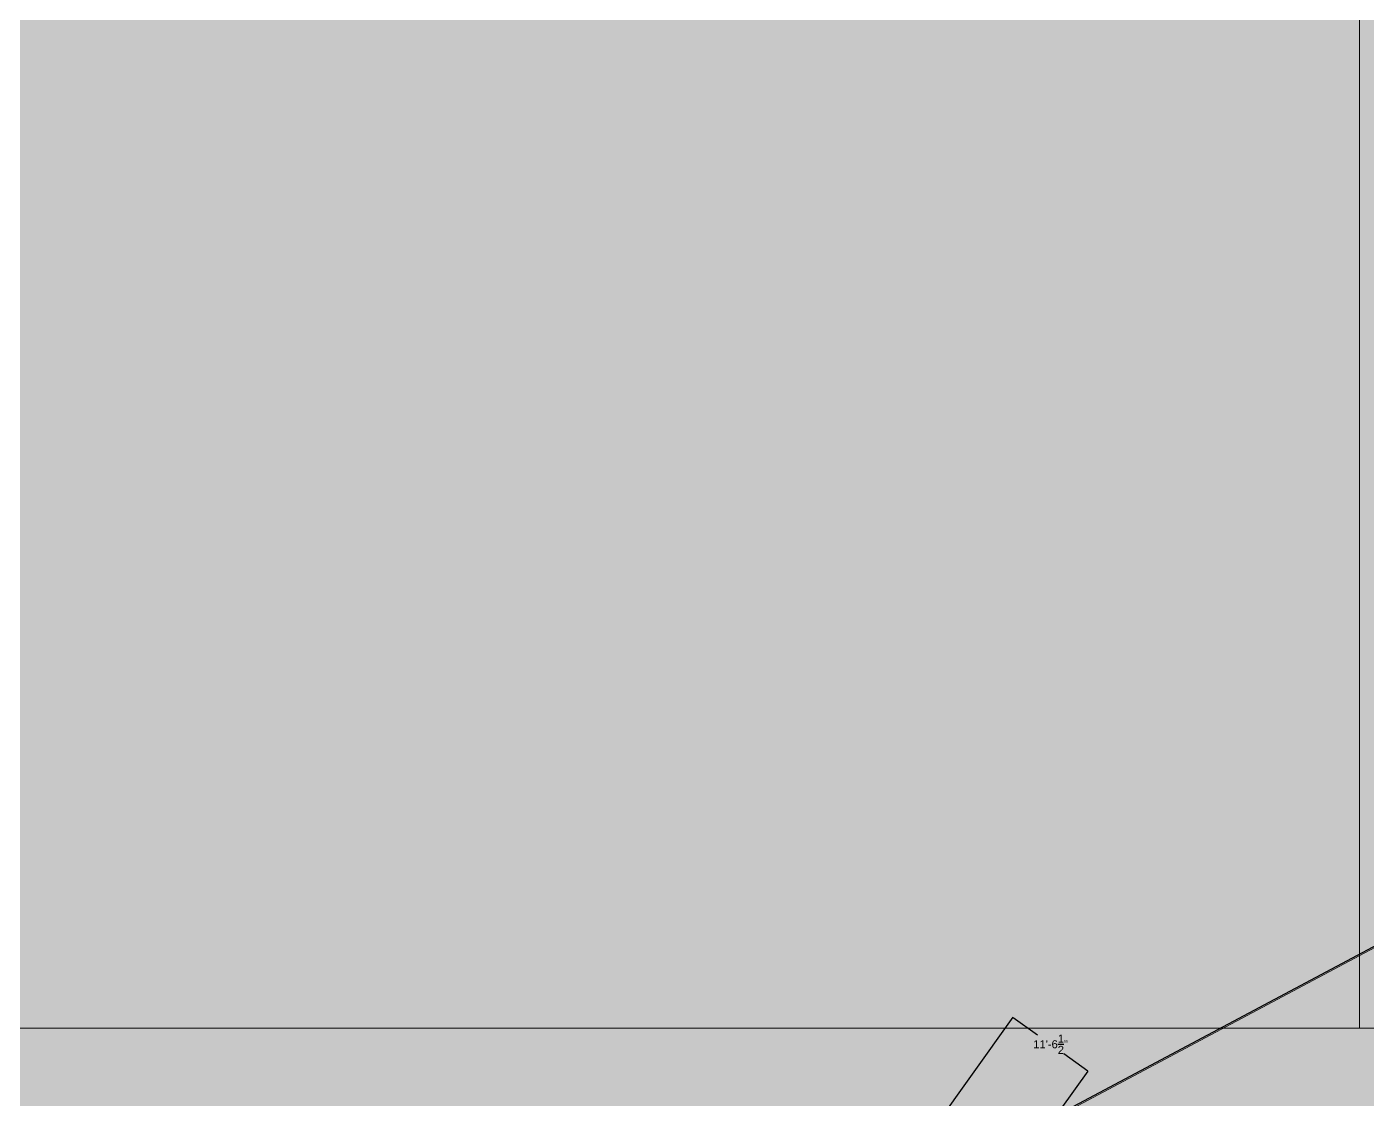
# Model space of a CAD drawing. Header units: inches. Extents: x -1373420 to 1275728, y -1279082 to 1370051.
# Drawn here: x -45424 to -43414, y 42953 to 44561 of the extents above; entities that cross this region are included whole.
import ezdxf

# ---------------------------------------------------------------- set-up
doc = ezdxf.new("R2010")
doc.units = ezdxf.units.IN
doc.header["$LTSCALE"] = 100
doc.header["$MEASUREMENT"] = 0
doc.layers.add('6', color=7, linetype='Continuous', true_color=0x57a70c)
doc.layers.add('a Walkway', color=7, linetype='Continuous', lineweight=30, true_color=0x4b2e26)
doc.layers.add('rest circle', color=76, linetype='Continuous')
doc.layers.add('River Khal Pond Ditch', color=4, linetype='Continuous', lineweight=20)
doc.styles.get("Standard").update_dxf_attribs({"font": 'arial.ttf'})
doc.dimstyles.get("Standard").update_dxf_attribs({"dimtxt": 12, "dimasz": 0.18, "dimexe": 0.18, "dimexo": 0.0625, "dimgap": 0.09, "dimtad": 0, "dimtih": 1, "dimtoh": 1, "dimdec": 1, "dimzin": 0, "dimdsep": 46, "dimlunit": 4, "dimtxsty": 'Standard', "dimcen": 0.09, "dimadec": 0, "dimazin": 0, "dimtfac": 1, "dimtdec": 1, "dimtofl": 0, "dimtmove": 0, "dimatfit": 3, "dimfxl": 1, "dimtolj": 1, "dimtzin": 0, "dimarcsym": 0})

# ---------------------------------------------------------------- blocks, each defined once
blk = doc.blocks.new('*D256')
at = {"layer": 'Defpoints', "color": 0, "transparency": 16777216}
for p in [(-43944.7751567649, 43075.84327918741), (-44276.03726393013, 42613.86693210073), (-44163.65897390441, 42533.28560063582)]:
    blk.add_point(p, dxfattribs=at)
at = {"layer": 'rest circle', "color": 0, "lineweight": -2, "transparency": 16777216}
for p, q in [((-44276.00084349118, 42613.91772384835), (-43944.67026590072, 43075.98955942057)), ((-43944.62887653174, 43075.73838832324), (-43908.44703662371, 43049.79404592426)), ((-43832.54314697234, 42995.36683858667), (-43868.72498688037, 43021.31118098566)), ((-44163.62255346547, 42533.33639238344), (-43832.29197587501, 42995.40822795566))]:
    blk.add_line(p, q, dxfattribs=at)
at = {"layer": 'rest circle', "color": 0, "transparency": 16777216}
for points in [[(-43944.61139472104, 43075.7627683621), (-43944.64635834243, 43075.71400828438), (-43944.7751567649, 43075.84327918741)], [(-43832.52566516164, 42995.39121862553), (-43832.56062878304, 42995.34245854781), (-43832.39686673918, 42995.2619477225)]]:
    blk.add_solid(points, dxfattribs=at)
at = {"layer": 'rest circle', "color": 0, "transparency": 16777216, "insert": (-43888.58601175204, 43035.55261345496), "char_height": 12, "attachment_point": 5}
blk.add_mtext('\\A1;11\'-6{\\H1.000000x;\\S1/2;}"', dxfattribs=at)

msp = doc.modelspace()

# ---------------------------------------------------------------- hatches: boundary and pattern name
at = {"layer": '6', "lineweight": 15}
h = msp.add_hatch(color=256, dxfattribs=at)
h.dxf.hatch_style = 1
edge = h.paths.add_edge_path()
edge.add_line((-40209.27030943727, 52298.9264921518), (-40940.74607979701, 52648.43038984988))
edge.add_arc((-41194.30203996458, 52195.6348534105), 518.9551259559147, 60.75209267398381, 131.5598670408154)
edge.add_line((-41538.57803970273, 52583.94974980286), (-41691.1445245418, 52457.1319254277))
edge.add_arc((-41829.42968028047, 52598.34185280432), 197.6436892171826, 229.3318846104581, 314.40045115440944, ccw=False)
edge.add_line((-41958.22940965771, 52448.42968652109), (-42038.30796998143, 52517.85268882391))
edge.add_line((-42038.30796998143, 52517.85268882391), (-42043.77297019932, 52522.57610457324))
edge.add_arc((-42436.11818045763, 52068.63201551892), 599.9999999999899, 49.16304771215739, 91.51300139794115)
edge.add_line((-42451.96045270236, 52668.42283106223), (-43961.00209369886, 52628.564520655))
edge.add_arc((-43959.43350710552, 51907.66024785618), 720.9059793090192, 90.1246673839504, 111.6183318435343)
edge.add_line((-44225.03114191096, 52577.85673202276), (-45166.76195973679, 52150.09088109787))
edge.add_arc((-45762.29940657131, 53461.17255262632), 1440.000000000003, 275.73431199850125, 294.429148268595, ccw=False)
edge.add_line((-45618.42090190999, 52028.378437655), (-46510.66439577393, 51938.7810151436))
edge.add_line((-46510.66439577393, 51938.7810151436), (-46795.59895591278, 51901.76426309711))
edge.add_line((-46795.59895591278, 51901.76426309711), (-47106.88040401376, 51861.44811499908))
edge.add_arc((-47479.72205181369, 54136.48411153177), 2305.384930950506, 263.6591010060583, 279.3071179364374, ccw=False)
edge.add_line((-47734.33751108331, 51845.20266924787), (-48153.13857367274, 51900.24121656369))
edge.add_arc((-48250.62090353573, 51308.21318060212), 600.0000000000277, 80.64967504179135, 105.5672985721287)
edge.add_line((-48411.64293601617, 51886.20271775301), (-49092.82609209881, 51696.43198794957))
edge.add_line((-49092.82609209881, 51696.43198794957), (-49375.82041737725, 51684.25194048879))
edge.add_line((-49375.82041737725, 51684.25194048879), (-49375.82041737731, 51338.3639216061))
edge.add_arc((-48638.71234520619, 54669.66623589385), 3411.876817711733, 257.523344325175, 288.8266222337314)
edge.add_arc((-47305.33181997471, 50457.17828510989), 1010.231215014303, 89.72129429641188, 103.29683128203311, ccw=False)
edge.add_line((-47300.41773915399, 51467.39754823991), (-46130.79309787034, 51470.77163218078))
edge.add_arc((-46045.07660909932, 53992.00264210229), 2522.687678218822, 268.052815420862, 303.8555045233036)
edge.add_arc((-43639.44832684285, 50725.33041630193), 1540.584382165395, 92.18590706516778, 130.4857468716518, ccw=False)
edge.add_line((-43698.20932887489, 52264.79375890289), (-42551.16868367055, 52306.28833150635))
edge.add_arc((-42549.62300539696, 51912.07257927432), 394.2187824409104, 7.6702835812337185, 90.22464954085888, ccw=False)
edge.add_arc((-41950.56770006619, 52045.95525852275), 223.6504690608861, 201.3066337624884, 301.5772568780305)
edge.add_arc((-41483.89472482854, 50720.34016425178), 1187.685486817172, 70.50899020605789, 107.11673133176981, ccw=False)
edge.add_arc((-40917.8513451231, 52291.43139086798), 482.3295453759339, 249.3926560021122, 302.7154850036208)
edge.add_arc((-40473.27820106187, 51529.90127131694), 400.435480963162, 42.29535597011812, 117.3370458938453, ccw=False)
edge.add_arc((-40577.03417675852, 51514.47754975191), 491.0485134157753, -22.504661588392082, 35.46338691310808, ccw=False)
edge.add_line((-40123.37979611385, 51326.52450920788), (-40198.361035321, 51192.1927762758))
edge.add_arc((-39131.30212409528, 50540.91702102292), 1250.109926928994, 148.6023388531599, 171.5824897271322)
edge.add_arc((-39179.72300647377, 50411.25708402431), 1228.668935936748, 165.2578976771142, 199.3689013742805)
edge.add_line((-40338.85272979454, 50003.77010429336), (-40236.88907440501, 49704.68271281864))
edge.add_arc((-41390.74443124645, 49375.11054243964), 1199.999999999999, -5.864376274582185, 15.940768752657618, ccw=False)
edge.add_line((-40197.02458775483, 49252.50167141335), (-40253.05586667667, 48947.89654729393))
edge.add_arc((-39734.89786586141, 48867.33125805281), 524.3839048248716, 171.1621873036545, 242.5629960682053)
edge.add_arc((-40089.76967569521, 48068.01965139333), 352.5937978439585, -18.319167180828515, 71.26505539985709, ccw=False)
edge.add_arc((-42361.40955026461, 48753.29541428274), 2725.23569998279, 321.9062872134928, 343.0149989649887, ccw=False)
edge.add_arc((-37845.5124996033, 45578.31189673676), 2802.364293384344, 147.7918519429991, 154.1741170528381)
edge.add_line((-40367.98244011722, 46799.12762076689), (-40488.57186744301, 46510.14713605325))
edge.add_arc((-40023.95834504823, 46282.81993942758), 517.245956502095, 153.9283125961261, 201.8235623202418)
edge.add_arc((-41131.64110277667, 45852.32235206765), 671.1995682078011, -55.39759647330777, 20.787577352260485, ccw=False)
edge.add_arc((-40484.06656163575, 44727.54193725451), 631.2787930392115, 114.9624458795808, 194.9108542525512)
edge.add_arc((-41390.26183098982, 44428.45650178413), 326.1765414835929, -92.91813690771238, 24.767487733133407, ccw=False)
edge.add_arc((-41451.75753228454, 43222.07134938597), 881.7749712868749, 87.081863092288, 118.0259060877066)
edge.add_line((-41866.07778744496, 44000.445183833), (-44303.2912328644, 42703.14194482581))
edge.add_arc((-44257.59511531003, 42218.21441822653), 487.075806433908, 95.38324976320851, 162.4839894295259)
edge.add_arc((-46394.13225526481, 42892.51842912297), 1753.34309402136, 316.7027775211894, 342.4839894295259, ccw=False)
edge.add_line((-45118.03862586714, 41690.10541590203), (-46714.31938067253, 40322.90328734712))
edge.add_arc((-46480.13704730809, 40049.48303436646), 360.0000000000297, 130.5797993046219, 146.8792844290806)
edge.add_arc((-43891.4853758384, 38297.30743276819), 3485.85129902855, 146.0075728159143, 204.0847870435907)
edge.add_arc((-36461.53580532804, 43771.01728496111), 12656.21451243225, 213.0171440683153, 224.1550758593956)
edge.add_arc((-42495.07184440699, 37452.52205906012), 3939.798024199815, 219.3463636529504, 232.5519768962283)
edge.add_arc((-45074.44868968789, 34101.42816125893), 289.2002683057943, -44.75771122348692, 50.535357408482184, ccw=False)
edge.add_arc((-45632.86204017638, 35145.94202601185), 1463.286579165689, 301.4635725020813, 314.6691857453593)
edge.add_line((-44604.15353870348, 34105.28529501751), (-44296.67319645497, 34328.49793900993))
edge.add_line((-44296.67319645497, 34328.49793900993), (-43944.69356468183, 34581.85724604386))
edge.add_line((-43944.69356468183, 34581.85724604386), (-44345.99794915822, 34891.06450903736))
edge.add_line((-44345.99794915822, 34891.06450903736), (-44639.90352923016, 34667.59119049355))
edge.add_line((-44639.90352923016, 34667.59119049355), (-46415.36670065153, 36576.80459727132))
edge.add_arc((-45350.42245550091, 37546.07945752539), 1439.999999999991, 183.6274596127403, 222.3073618332039, ccw=False)
edge.add_line((-46787.53744543163, 37454.97234629688), (-46865.73365423657, 38688.43197764756))
edge.add_arc((-45181.98918161386, 38718.21536093609), 1684.007867857992, 131.8534681469233, 181.013386676686, ccw=False)
edge.add_line((-46305.60613833621, 39972.55480206582), (-45517.93174462425, 40770.5511628401))
edge.add_line((-45517.93174462425, 40770.5511628401), (-45279.55067443263, 41037.49409592297))
edge.add_line((-45279.55067443263, 41037.49409592297), (-44970.95937306242, 41326.88998971214))
edge.add_line((-44970.95937306242, 41326.88998971214), (-44729.1303473892, 41572.01983745812))
edge.add_line((-44729.1303473892, 41572.01983745812), (-44531.36680567169, 41891.04018245386))
edge.add_line((-44531.36680567169, 41891.04018245386), (-44421.50545495481, 42151.46749591554))
edge.add_arc((-44089.81142768725, 42011.54225775235), 359.9999999999939, 113.63389107484451, 157.1275342617206, ccw=False)
edge.add_line((-44234.13218803931, 42341.34753080207), (-44072.99972443705, 42411.85810648037))
edge.add_line((-44072.99972443705, 42411.85810648037), (-43233.46271753567, 42838.36904425661))
edge.add_line((-43233.46271753567, 42838.36904425661), (-42919.6532397799, 42942.78332276428))
edge.add_line((-42919.6532397799, 42942.78332276428), (-42729.93333182138, 43131.39989393817))
edge.add_line((-42729.93333182138, 43131.39989393817), (-41631.58120548376, 43717.81935619551))
edge.add_arc((-41546.80423668886, 43559.03375999124), 179.9999999999935, 90.99709828002369, 118.0981345177915, ccw=False)
edge.add_line((-41549.9365552098, 43739.0065039851), (-41289.59390079259, 43743.53761297486))
edge.add_arc((-41295.85853783447, 44103.48310096261), 360.0000000000031, 270.9970982800226, 336.1240629377328)
edge.add_line((-40966.66588885323, 43957.77037037013), (-40481.66057743036, 44884.85017480882))
edge.add_line((-40481.66057743036, 44884.85017480882), (-40314.23698989183, 45118.34531774826))
edge.add_line((-40314.23698989183, 45118.34531774826), (-40175.25745079014, 45598.27099688702))
edge.add_arc((-40002.36104975169, 45548.20269845426), 180.0000000000022, 97.30507643540432, 163.8497478047678, ccw=False)
edge.add_line((-40025.24849803414, 45726.7416709816), (-39993.12421365277, 45730.85977968908))
edge.add_arc((-40008.38251250773, 45849.88576137398), 120.0000000000055, 277.3050764354028, 350.4652464501145)
edge.add_line((-39890.04027552475, 45830.00826289292), (-39776.68038360029, 46504.90521772223))
edge.add_arc((-39658.33814661732, 46485.02771924117), 119.9999999999999, 126.7742007223112, 170.4652464501139, ccw=False)
edge.add_line((-39730.17770452989, 46581.14784158257), (-39664.49948783388, 46630.23531605717))
edge.add_arc((-39736.33904574646, 46726.35543839855), 119.9999999999912, 306.7742007223181, 346.7364904885054)
edge.add_line((-39619.54002303228, 46698.82385121199), (-39308.83889962125, 48054.76339519708))
edge.add_arc((-39664.21545583731, 48124.09666411995), 362.0767858997928, 348.9603796927273, 401.2498327065454)
edge.add_line((-39391.99101777482, 48362.82968280208), (-39594.54716739964, 48522.53941487426))
edge.add_arc((-39334.5969133824, 48771.58934046426), 360.0000000000111, 185.2389089024497, 223.7731883176924, ccw=False)
edge.add_line((-39693.09305710447, 48738.71815343956), (-39749.28236137849, 49351.5237964345))
edge.add_arc((-39948.97628478606, 49327.60831656527), 201.1208920606872, 6.829255600718953, 78.61069170420434)
edge.add_line((-39909.26005468355, 49524.76874436387), (-39970.9745647528, 49867.94238306013))
edge.add_arc((-38553.70973734633, 50122.81570256697), 1439.999999999982, 169.6957475377733, 190.1947967363699, ccw=False)
edge.add_line((-39970.485078397, 50380.39604535478), (-39953.07864116982, 50476.1370897688))
edge.add_arc((-39114.20094979949, 50257.85636502522), 866.8115457660866, 130.3710511444642, 165.4147469385158, ccw=False)
edge.add_line((-39675.66516883348, 50918.25032821533), (-39167.52370318249, 51352.39184403708))
edge.add_arc((-39461.34277255857, 51716.99397074094), 468.2567205347952, 308.8640276157592, 434.1116550243397)
edge.add_line((-39333.15113778887, 52167.36188822737), (-40047.66235648366, 52248.20614943135))
edge.add_arc((-39950.5972105472, 52840.30272723293), 600.0000000000089, 244.4612245277732, 260.69004727458514, ccw=False)
at = {"layer": 'River Khal Pond Ditch', "lineweight": 15, "true_color": 0x30a7cf}
h = msp.add_hatch(color=142, dxfattribs=at)
h.dxf.hatch_style = 1
edge = h.paths.add_edge_path()
edge.add_line((-65580.31558118605, 51528.69251435169), (-65538.11020157581, 49247.95342022138))
edge.add_arc((-61571.42803665716, 16554.88431326356), 32932.83065619783, 85.20235139441093, 96.91793861074268, ccw=False)
edge.add_arc((-64816.4897369231, 26368.92597731165), 23772.884992136, 70.01452167283207, 75.38244769787889, ccw=False)
edge.add_arc((-55748.7085089851, 51143.74112878527), 2609.738336299049, 248.8260810109324, 278.7583783281881)
edge.add_arc((-51411.9030121051, 23227.71522123798), 25641.14683216259, 95.312315211466, 98.83774897781842, ccw=False)
edge.add_arc((-53741.59817060233, 47906.08353403467), 853.7942326423637, 27.451789039718903, 92.97286629465327, ccw=False)
edge.add_arc((-51999.70521424952, 48798.24912139973), 1103.308086167624, 206.8644722461279, 346.701938187929)
edge.add_arc((-48574.03172893309, 47882.08000584356), 2443.444941518059, 156.3275556883842, 164.2709537715524, ccw=False)
edge.add_arc((-50509.7378198615, 48746.18916508157), 323.9824129968093, 99.3226236473102, 158.8394583777053, ccw=False)
edge.add_arc((-51132.27334259384, 56403.53480793789), 7359.752474531479, 274.4423162488006, 280.9957768590755)
edge.add_arc((-49173.88866121024, 45922.17171873734), 3303.613179113985, 85.80804702809809, 99.66457412717938, ccw=False)
edge.add_arc((-48949.93619339505, 48977.6992762804), 239.889405216345, 11.02223280779458, 85.80804702809831, ccw=False)
edge.add_arc((-48320.43327690782, 49100.31576593911), 401.4441471588212, 191.022232807795, 323.4389823080023)
edge.add_arc((-48679.69622586213, 49366.74892159115), 848.7208992061853, 323.4389823079926, 333.254669838372)
edge.add_arc((-47163.85417685395, 48602.85655911081), 848.720899206093, 143.4389823080125, 153.2546698383908, ccw=False)
edge.add_arc((-47378.52642640746, 48762.05974175412), 581.4573063017775, 103.98352925638397, 143.4389823080006, ccw=False)
edge.add_arc((-47397.26455365375, 48837.30640932323), 503.9126198754681, 64.58331125668462, 103.98352925638358, ccw=False)
edge.add_arc((-48624.26894166945, 46255.1824918632), 3362.741697195225, 60.80546477578707, 64.5833112566828, ccw=False)
edge.add_arc((-45665.3256892963, 51550.77401056288), 2703.446125786234, 240.8054647757948, 244.3158851959878)
edge.add_arc((-46601.6309237668, 49603.89428436825), 543.1201873305288, 244.3158851959839, 309.3496462824847)
edge.add_arc((-45532.55641684464, 48300.04712898537), 1142.981145908632, 120.02248877143339, 129.3496462824866, ccw=False)
edge.add_line((-46104.4354652452, 49289.67344932203), (-45951.60599174465, 49395.44262159283))
edge.add_arc((-45337.53447774833, 48508.14981064552), 1079.060867912703, 73.85272582149372, 124.6860675269487, ccw=False)
edge.add_arc((-45369.44665414042, 48397.9288890797), 1193.808584896083, 50.61839511062408, 73.85272582149469, ccw=False)
edge.add_arc((-45266.82592005497, 48522.94322534122), 1032.069290551309, 27.812881126958814, 50.618395110624476, ccw=False)
edge.add_arc((-62183.80469050469, 39598.77109254983), 20158.62201119434, 26.9382332443883, 27.812881126954096, ccw=False)
edge.add_arc((-16304.4613838744, 62913.19835751434), 31304.73058986501, 206.9382332443958, 207.9420465157079)
edge.add_arc((-43435.66430037536, 48522.4640553409), 593.2440505894969, 207.9420465157054, 225.2718203833433)
edge.add_arc((-43634.4479889784, 48321.78523821368), 310.7782252261298, 225.2718203833371, 253.1178303865046)
edge.add_arc((-43580.66071569992, 48499.01827459825), 495.9932892809379, 253.1178303865071, 291.0007913133544)
edge.add_arc((-43550.0921744959, 48419.38778938766), 410.6970414958435, 291.0007913133603, 311.9221663113836)
edge.add_arc((-43428.81264966407, 48284.32470656205), 229.1736008998925, 311.9221663113769, 322.8192150661912)
edge.add_arc((-42712.62050746982, 47741.08375485065), 669.737916523879, 119.40209109887519, 142.8192150661846, ccw=False)
edge.add_arc((-42635.78702457331, 47604.73792514914), 826.2421317099268, 97.72367326486273, 119.4020910988842, ccw=False)
edge.add_arc((-42697.4478108513, 48059.37612185383), 367.4415841216389, 68.81669419383638, 97.72367326486051, ccw=False)
edge.add_arc((-42809.00011153812, 47771.52838896468), 676.1489425016166, 50.77945946048408, 68.81669419383468, ccw=False)
edge.add_arc((-42681.10124468445, 47928.23315971041), 473.8755994311002, 9.989005315372424, 50.77945946049721, ccw=False)
edge.add_arc((-43198.48838585863, 47837.1062138239), 999.2265051303223, -10.79752305140272, 9.989005315355314, ccw=False)
edge.add_arc((-42697.00105540543, 47741.46485773847), 488.7004905150728, 248.7834794186263, 349.202476948608, ccw=False)
edge.add_arc((-42970.41729576478, 47037.15811196074), 266.8155137100192, 68.78347941862049, 168.1699688525663)
edge.add_line((-43231.56566644197, 47091.85771752599), (-43280.71569248229, 46977.2364654165))
edge.add_line((-43280.71569248229, 46977.2364654165), (-43475.25990151333, 46287.15119626131))
edge.add_arc((-44103.59993277789, 46464.28860209892), 652.8314142536531, 264.85535102651215, 344.2561503054334, ccw=False)
edge.add_line((-44162.1396235852, 45814.08712560366), (-44436.67896534047, 45853.78267658675))
edge.add_arc((-44501.58058119314, 45404.91507168472), 453.5353861285485, 81.77264054295551, 152.5066650214119)
edge.add_arc((-52322.25884465221, 49474.94627202967), 8362.822278594587, 327.5639036129203, 332.5066650214123, ccw=False)
edge.add_arc((-45637.53578879071, 45226.78217905062), 442.4422059943585, 268.4116154480781, 327.56390361292057, ccw=False)
edge.add_line((-45649.79983959933, 44784.50997926533), (-46064.47188069792, 44747.09991188612))
edge.add_arc((-46034.97255662717, 44420.11453654724), 328.313334797934, 95.15504276007852, 170.5211971602389)
edge.add_line((-46358.80329652799, 44474.18206563295), (-46508.1620368022, 43995.63147602286))
edge.add_arc((-46966.38473020359, 44138.64574815499), 480.0219982266576, 256.77000191576553, 342.6665187084152, ccw=False)
edge.add_line((-47076.24283879016, 43671.36391161595), (-47685.54398621699, 43183.94932931324))
edge.add_line((-47685.54398621699, 43183.94932931324), (-48343.93946469114, 42550.46035886461))
edge.add_line((-48343.93946469114, 42550.46035886461), (-48832.47910155133, 41924.11763764248))
edge.add_line((-48832.47910155133, 41924.11763764248), (-49817.80557196277, 39995.52310185492))
edge.add_line((-49817.80557196277, 39995.52310185492), (-49962.22098649897, 39557.63737197506))
edge.add_line((-49962.22098649897, 39557.63737197506), (-49886.64718255102, 38600.67692387881))
edge.add_arc((-41533.84276118078, 39761.10427172531), 8433.02634475266, 187.9092867221565, 218.6905748196682)
edge.add_line((-48116.10021686547, 34489.49919183023), (-47314.21499176956, 33982.74977840944))
edge.add_line((-47314.21499176956, 33982.74977840944), (-45853.1081947793, 33196.46046814651))
edge.add_line((-45853.1081947793, 33196.46046814651), (-44740.4432638078, 34008.03122230452))
edge.add_line((-44740.4432638078, 34008.03122230452), (-44602.65110484037, 34104.21876971215))
edge.add_arc((-41402.58232678351, 38579.20184259982), 5501.446508594399, 221.2257565827989, 234.4313698260754, ccw=False)
edge.add_arc((-36406.3292090281, 43817.29086963801), 12727.72265917426, 213.0563950150419, 224.1395632801416, ccw=False)
edge.add_arc((-43886.29151225432, 38294.95020653829), 3489.633656606392, 146.0238879316948, 204.0146528158749, ccw=False)
edge.add_arc((-46478.63461344496, 40048.41650906113), 360.0000000000178, 130.5797993046267, 146.8792844290835, ccw=False)
edge.add_line((-46712.81694680941, 40321.83676204176), (-45116.53619200403, 41689.03889059665))
edge.add_arc((-46392.62982140171, 42891.45190381759), 1753.34309402136, 316.7027775211894, 342.4839894295259)
edge.add_arc((-44256.09268144693, 42217.14789292115), 487.075806433906, 95.38324976320848, 162.4839894295259, ccw=False)
edge.add_line((-44301.7887990013, 42702.07541952044), (-41864.57535358185, 43999.37865852762))
edge.add_arc((-41450.25509842143, 43221.00482408059), 881.7749712868765, 87.08186309228802, 118.0259060877066, ccw=False)
edge.add_arc((-41388.75939712671, 44427.38997647876), 326.1765414835974, 267.0818630922875, 384.7674877331333)
edge.add_line((-41092.58609103451, 44564.03736566937), (-40817.29401712345, 45192.71171523887))
edge.add_arc((-40752.18297600772, 45164.20004849831), 71.07997478544357, 89.60463775675402, 156.3517270421465, ccw=False)
edge.add_arc((-40750.74836517446, 45372.10012692168), 136.8250533324074, 269.6046377567592, 328.132370155564)
edge.add_line((-40634.54693821484, 45299.86216188967), (-40455.31422653461, 45918.79054108146))
edge.add_arc((-40272.04095741444, 45865.7172516553), 190.8032107290359, 89.98212156069337, 163.8497478047692, ccw=False)
edge.add_arc((-40271.94239274762, 46181.59153671789), 125.0710897114984, 269.9821215606921, 401.4967395945419)
edge.add_arc((-40045.01138953742, 46382.34010839169), 177.9102120994529, 149.5137419003001, 221.4967395945366, ccw=False)
edge.add_line((-40198.32566859484, 46472.59959767883), (-40096.848802593, 46783.82245752052))
edge.add_arc((-40018.98400136946, 46758.43397544038), 81.89934243884603, 89.97411637282858, 161.9410006179488, ccw=False)
edge.add_line((-40018.94700297287, 46840.33330952213), (-39967.98868301923, 46850.36337416968))
edge.add_arc((-39974.9123981055, 46885.53970662934), 35.85125096713563, 281.1351180073609, 369.4604786477404)
edge.add_arc((-39066.86443986674, 47036.85100403555), 884.7171621257392, 161.8696315130523, 189.4604786477426, ccw=False)
edge.add_arc((-47201.35226157129, 49700.38440863061), 7674.739731793018, 341.8696315130526, 347.4403326263915)
edge.add_arc((-40007.84850970738, 48097.76176092173), 304.8757181880492, 347.4403326263911, 443.8180127107623)
edge.add_arc((-39963.16056129534, 48510.32930630715), 110.1049949043007, 133.8566196523433, 263.81801271076057, ccw=False)
edge.add_line((-40039.44747632036, 48589.72336464177), (-40096.848802593, 49215.01227261557))
edge.add_line((-40096.848802593, 49215.01227261557), (-40244.87101620846, 49770.94902026613))
edge.add_line((-40244.87101620846, 49770.94902026613), (-40213.05014758014, 50660.59469520103))
edge.add_arc((-39519.83641353059, 50626.03984899118), 694.0744329475849, 127.00321366615489, 177.1463209957196, ccw=False)
edge.add_line((-39937.57192467105, 51180.32890824071), (-39440.47258835145, 51473.18040896615))
edge.add_arc((-39637.03536265949, 51806.83492127571), 387.2496066211127, 300.503218513833, 441.9096083421655)
edge.add_line((-39582.53570959296, 52190.23033810256), (-40667.18300426703, 52293.87136166415))
edge.add_arc((-40797.24349313205, 50932.73315071638), 1367.337909979053, 84.54180259375642, 124.8121400960246)
edge.add_arc((-41999.58453568853, 52349.31108864708), 514.07994645617, 268.55911679533807, 325.12362221979083, ccw=False)
edge.add_arc((-41960.36390807413, 52036.87868414947), 208.1238951474877, 198.6040303344546, 255.489374587003, ccw=False)
edge.add_arc((-42548.71407819811, 51909.37666359782), 395.8462877851511, 8.880011126786842, 90.1378198277458)
edge.add_line((-42549.66624980744, 52305.22180620098), (-43696.70689501175, 52263.72723359751))
edge.add_arc((-43623.30552258284, 50234.68217282901), 2030.372286085366, 92.07179023123224, 122.0220960303234)
edge.add_arc((-45834.20907542823, 53769.83306009792), 2139.206387562907, 269.0203259738618, 302.02209603032463, ccw=False)
edge.add_line((-45870.78459348668, 51630.93937408435), (-47536.17843938198, 51445.97267344268))
edge.add_line((-47536.17843938198, 51445.97267344268), (-50289.70466864247, 51283.17751078063))
edge.add_line((-50289.70466864247, 51283.17751078063), (-53381.06419202451, 50971.22481144138))
edge.add_arc((-55265.5475176078, 69645.90045148498), 18769.5175128515, 268.5428463983151, 275.76227763369707, ccw=False)
edge.add_arc((-55791.81158490614, 48957.47831458692), 1925.59699234086, 88.54284639831518, 108.8510752139185)
edge.add_arc((-56678.7876505101, 51555.35999937092), 819.5288315678492, 239.6489830004274, 288.8510752139181, ccw=False)
edge.add_arc((-60130.50164615017, 45660.51523529978), 6011.541677524738, 59.64898300042735, 64.23908568551194)
edge.add_arc((-62187.37796603405, 39967.90275012858), 12048.39763756488, 67.19663867456936, 106.3562603569144)
h = msp.add_hatch(color=142, dxfattribs=at)
h.dxf.hatch_style = 1
edge = h.paths.add_edge_path()
edge.add_line((-65580.31558118603, 51528.69251435169), (-65538.1102015758, 49247.95342022139))
edge.add_arc((-61571.42803665715, 16554.88431326357), 32932.83065619783, 85.20235139441093, 96.91793861074268, ccw=False)
edge.add_arc((-64816.4897369231, 26368.92597731165), 23772.884992136, 70.01452167283207, 75.38244769787889, ccw=False)
edge.add_arc((-55748.70850898509, 51143.74112878527), 2609.738336299049, 248.8260810109323, 278.7583783281881)
edge.add_arc((-51411.9030121051, 23227.71522123798), 25641.1468321626, 95.312315211466, 98.83774897781842, ccw=False)
edge.add_arc((-53741.59817060232, 47906.08353403467), 853.7942326423638, 27.451789039719017, 92.97286629465339, ccw=False)
edge.add_arc((-51999.70521424952, 48798.24912139974), 1103.30808616763, 206.8644722461281, 346.7019381879286)
edge.add_arc((-48574.03172893309, 47882.08000584359), 2443.444941518052, 156.3275556883847, 164.2709537715529, ccw=False)
edge.add_arc((-50509.7378198615, 48746.18916508157), 323.9824129968128, 99.32262364731008, 158.8394583777041, ccw=False)
edge.add_arc((-51132.27334259383, 56403.5348079379), 7359.752474531479, 274.4423162488006, 280.9957768590755)
edge.add_arc((-49173.88866121023, 45922.17171873734), 3303.613179113985, 85.80804702809809, 99.66457412717938, ccw=False)
edge.add_arc((-48949.93619339504, 48977.69927628041), 239.889405216345, 11.02223280779458, 85.80804702809831, ccw=False)
edge.add_arc((-48320.43327690782, 49100.31576593912), 401.4441471588194, 191.0222328077951, 323.4389823080024)
edge.add_arc((-48679.69622586212, 49366.74892159116), 848.7208992061853, 323.4389823079926, 333.254669838372)
edge.add_arc((-47163.85417685394, 48602.85655911081), 848.7208992060962, 143.4389823080126, 153.254669838391, ccw=False)
edge.add_arc((-47378.52642640745, 48762.05974175413), 581.457306301776, 103.98352925638369, 143.4389823080005, ccw=False)
edge.add_arc((-47397.26455365375, 48837.30640932324), 503.9126198754685, 64.58331125668468, 103.98352925638369, ccw=False)
edge.add_arc((-48624.26894166943, 46255.1824918632), 3362.741697195223, 60.80546477578707, 64.58331125668292, ccw=False)
edge.add_arc((-45665.3256892963, 51550.77401056288), 2703.446125786234, 240.8054647757948, 244.3158851959879)
edge.add_arc((-46601.63092376679, 49603.89428436825), 543.120187330528, 244.3158851959841, 309.3496462824848)
edge.add_arc((-45532.55641684464, 48300.04712898537), 1142.981145908632, 120.02248877143339, 129.3496462824866, ccw=False)
edge.add_line((-46104.43546524519, 49289.67344932204), (-45951.60599174465, 49395.44262159283))
edge.add_arc((-45337.53447774832, 48508.14981064553), 1079.060867912704, 73.85272582149378, 124.68606752694879, ccw=False)
edge.add_arc((-45369.44665414041, 48397.92888907971), 1193.808584896084, 50.61839511062408, 73.85272582149457, ccw=False)
edge.add_arc((-45266.82592005497, 48522.94322534123), 1032.069290551311, 27.812881126958814, 50.61839511062442, ccw=False)
edge.add_arc((-62183.80469050469, 39598.77109254984), 20158.62201119434, 26.9382332443883, 27.812881126954096, ccw=False)
edge.add_arc((-16304.4613838744, 62913.19835751435), 31304.73058986501, 206.9382332443958, 207.9420465157079)
edge.add_arc((-43435.66430037535, 48522.4640553409), 593.2440505894953, 207.9420465157054, 225.2718203833434)
edge.add_arc((-43634.4479889784, 48321.78523821369), 310.7782252261273, 225.2718203833376, 253.1178303865053)
edge.add_arc((-43580.66071569992, 48499.01827459826), 495.9932892809379, 253.1178303865071, 291.0007913133544)
edge.add_arc((-43550.09217449589, 48419.38778938767), 410.6970414958435, 291.0007913133603, 311.9221663113836)
edge.add_arc((-43428.81264966406, 48284.32470656206), 229.1736008998913, 311.9221663113766, 322.819215066191)
edge.add_arc((-42712.62050746981, 47741.08375485065), 669.737916523876, 119.4020910988749, 142.8192150661844, ccw=False)
edge.add_arc((-42635.7870245733, 47604.73792514914), 826.2421317099277, 97.72367326486278, 119.40209109888431, ccw=False)
edge.add_arc((-42697.44781085128, 48059.37612185383), 367.4415841216394, 68.81669419383701, 97.72367326486108, ccw=False)
edge.add_arc((-42809.00011153811, 47771.52838896469), 676.1489425016173, 50.779459460483906, 68.81669419383462, ccw=False)
edge.add_arc((-42681.10124468444, 47928.23315971041), 473.8755994310991, 9.989005315372424, 50.77945946049738, ccw=False)
edge.add_arc((-43198.48838585862, 47837.10621382391), 999.2265051303241, -10.79752305140272, 9.989005315355314, ccw=False)
edge.add_arc((-42697.00105540542, 47741.46485773848), 488.7004905150746, 248.78347941862648, 349.2024769486081, ccw=False)
edge.add_arc((-42970.41729576478, 47037.15811196075), 266.8155137100192, 68.78347941862049, 168.1699688525663)
edge.add_line((-43231.56566644196, 47091.85771752599), (-43280.71569248228, 46977.23646541651))
edge.add_line((-43280.71569248228, 46977.23646541651), (-43475.25990151332, 46287.15119626132))
edge.add_arc((-44103.59993277788, 46464.28860209892), 652.8314142536531, 264.85535102651215, 344.2561503054334, ccw=False)
edge.add_line((-44162.13962358519, 45814.08712560367), (-44436.67896534046, 45853.78267658676))
edge.add_arc((-44501.58058119314, 45404.91507168473), 453.535386128549, 81.77264054295506, 152.5066650214117)
edge.add_arc((-52322.2588446522, 49474.94627202968), 8362.822278594589, 327.5639036129203, 332.5066650214123, ccw=False)
edge.add_arc((-45637.5357887907, 45226.78217905063), 442.4422059943569, 268.4116154480779, 327.56390361292046, ccw=False)
edge.add_line((-45649.79983959933, 44784.50997926534), (-46064.47188069791, 44747.09991188613))
edge.add_arc((-46034.97255662717, 44420.11453654725), 328.3133347979338, 95.15504276007819, 170.5211971602388)
edge.add_line((-46358.80329652798, 44474.18206563296), (-46508.16203680219, 43995.63147602286))
edge.add_arc((-46966.38473020359, 44138.645748155), 480.0219982266594, 256.7700019157657, 342.66651870841525, ccw=False)
edge.add_line((-47076.24283879015, 43671.36391161595), (-47685.54398621698, 43183.94932931325))
edge.add_line((-47685.54398621698, 43183.94932931325), (-48343.93946469113, 42550.46035886462))
edge.add_line((-48343.93946469113, 42550.46035886462), (-48832.47910155133, 41924.11763764249))
edge.add_line((-48832.47910155133, 41924.11763764249), (-49817.80557196277, 39995.52310185493))
edge.add_line((-49817.80557196277, 39995.52310185493), (-49962.22098649896, 39557.63737197506))
edge.add_line((-49962.22098649896, 39557.63737197506), (-49886.64718255102, 38600.67692387882))
edge.add_arc((-41533.84276118077, 39761.10427172532), 8433.02634475266, 187.9092867221565, 218.6905748196682)
edge.add_line((-48116.10021686546, 34489.49919183023), (-47314.21499176956, 33982.74977840945))
edge.add_line((-47314.21499176956, 33982.74977840945), (-45853.10819477929, 33196.46046814652))
edge.add_line((-45853.10819477929, 33196.46046814652), (-44740.44326380779, 34008.03122230453))
edge.add_line((-44740.44326380779, 34008.03122230453), (-44602.65110484036, 34104.21876971216))
edge.add_arc((-41402.58232678351, 38579.20184259983), 5501.446508594403, 221.225756582799, 234.4313698260755, ccw=False)
edge.add_arc((-36406.32920902809, 43817.29086963802), 12727.72265917426, 213.0563950150419, 224.1395632801416, ccw=False)
edge.add_arc((-43886.29151225431, 38294.9502065383), 3489.633656606396, 146.0238879316948, 204.0146528158748, ccw=False)
edge.add_arc((-46478.63461344495, 40048.41650906116), 359.9999999999993, 130.5797993046295, 146.8792844290864, ccw=False)
edge.add_line((-46712.81694680941, 40321.83676204176), (-45116.53619200403, 41689.03889059666))
edge.add_arc((-46392.6298214017, 42891.4519038176), 1753.343094021361, 316.7027775211894, 342.4839894295259)
edge.add_arc((-44256.09268144692, 42217.14789292116), 487.0758064339077, 95.38324976320871, 162.483989429526, ccw=False)
edge.add_line((-44301.78879900129, 42702.07541952044), (-41864.57535358184, 43999.37865852763))
edge.add_arc((-41450.25509842143, 43221.0048240806), 881.7749712868748, 87.08186309228768, 118.0259060877064, ccw=False)
edge.add_arc((-41388.75939712671, 44427.38997647876), 326.1765414835972, 267.0818630922881, 384.767487733133)
edge.add_line((-41092.5860910345, 44564.03736566938), (-40817.29401712344, 45192.71171523887))
edge.add_arc((-40752.18297600771, 45164.20004849832), 71.07997478544357, 89.60463775675402, 156.3517270421465, ccw=False)
edge.add_arc((-40750.74836517445, 45372.10012692169), 136.8250533324074, 269.6046377567592, 328.132370155564)
edge.add_line((-40634.54693821484, 45299.86216188968), (-40455.3142265346, 45918.79054108146))
edge.add_arc((-40272.04095741443, 45865.7172516553), 190.8032107290394, 89.98212156069451, 163.8497478047695, ccw=False)
edge.add_arc((-40271.94239274762, 46181.5915367179), 125.0710897114984, 269.9821215606905, 401.496739594543)
edge.add_arc((-40045.01138953741, 46382.3401083917), 177.9102120994529, 149.5137419003001, 221.4967395945366, ccw=False)
edge.add_line((-40198.32566859484, 46472.59959767883), (-40096.84880259299, 46783.82245752053))
edge.add_arc((-40018.98400136945, 46758.43397544039), 81.89934243884603, 89.97411637282858, 161.9410006179488, ccw=False)
edge.add_line((-40018.94700297286, 46840.33330952214), (-39967.98868301922, 46850.36337416969))
edge.add_arc((-39974.91239810549, 46885.53970662935), 35.85125096713493, 281.1351180073552, 369.4604786477414)
edge.add_arc((-39066.86443986673, 47036.85100403555), 884.7171621257392, 161.8696315130523, 189.4604786477426, ccw=False)
edge.add_arc((-47201.35226157127, 49700.38440863061), 7674.739731793014, 341.8696315130526, 347.4403326263915)
edge.add_arc((-40007.84850970737, 48097.76176092173), 304.8757181880527, 347.4403326263912, 443.8180127107617)
edge.add_arc((-39963.16056129533, 48510.32930630716), 110.1049949043007, 133.8566196523433, 263.81801271076057, ccw=False)
edge.add_line((-40039.44747632035, 48589.72336464178), (-40096.84880259299, 49215.01227261558))
edge.add_line((-40096.84880259299, 49215.01227261558), (-40244.87101620845, 49770.94902026614))
edge.add_line((-40244.87101620845, 49770.94902026614), (-40213.05014758014, 50660.59469520103))
edge.add_arc((-39519.83641353058, 50626.03984899119), 694.0744329475849, 127.00321366615489, 177.1463209957196, ccw=False)
edge.add_line((-39937.57192467104, 51180.32890824072), (-39440.47258835144, 51473.18040896615))
edge.add_arc((-39637.03536265948, 51806.83492127572), 387.2496066211127, 300.503218513833, 441.9096083421655)
edge.add_line((-39582.53570959296, 52190.23033810256), (-40667.18300426703, 52293.87136166415))
edge.add_arc((-40797.24349313203, 50932.73315071639), 1367.337909979052, 84.54180259375659, 124.8121400960248)
edge.add_arc((-41999.58453568852, 52349.31108864709), 514.0799464561685, 268.55911679533784, 325.1236222197907, ccw=False)
edge.add_arc((-41960.36390807413, 52036.87868414949), 208.1238951474942, 198.6040303344567, 255.489374587004, ccw=False)
edge.add_arc((-42548.71407819811, 51909.37666359783), 395.8462877851517, 8.880011126785758, 90.13781982774555)
edge.add_line((-42549.66624980744, 52305.22180620099), (-43696.70689501175, 52263.72723359752))
edge.add_arc((-43623.30552258284, 50234.68217282902), 2030.372286085359, 92.07179023123224, 122.0220960303235)
edge.add_arc((-45834.20907542822, 53769.83306009792), 2139.206387562907, 269.0203259738618, 302.02209603032463, ccw=False)
edge.add_line((-45870.78459348667, 51630.93937408436), (-47536.17843938198, 51445.97267344269))
edge.add_line((-47536.17843938198, 51445.97267344269), (-50289.70466864247, 51283.17751078064))
edge.add_line((-50289.70466864247, 51283.17751078064), (-53381.0641920245, 50971.22481144139))
edge.add_arc((-55265.54751760779, 69645.900451485), 18769.51751285151, 268.5428463983151, 275.76227763369707, ccw=False)
edge.add_arc((-55791.81158490613, 48957.47831458692), 1925.59699234086, 88.54284639831506, 108.8510752139184)
edge.add_arc((-56678.78765051009, 51555.35999937093), 819.5288315678503, 239.6489830004275, 288.8510752139183, ccw=False)
edge.add_arc((-60130.50164615016, 45660.51523529978), 6011.541677524739, 59.64898300042734, 64.23908568551191)
edge.add_arc((-62187.37796603404, 39967.90275012859), 12048.39763756488, 67.19663867456936, 106.3562603569144)

# ---------------------------------------------------------------- linework, layer by layer
at = {"lineweight": 0}
for points in [[(-51857.82876175079, 50216.58664977905), (-41998.9622580049, 50216.58664977905), (-41998.9622580049, 43059.52989132237), (-51857.82876175079, 43059.52989132237)], [(-51857.82876175079, 49181.14922155729), (-43425.28032733673, 49181.14922155729), (-43425.28032733673, 43059.52989132237), (-51857.82876175079, 43059.52989132237)]]:
    msp.add_lwpolyline(points, close=True, dxfattribs=at)
at = {"layer": 'a Walkway'}
msp.add_lwpolyline([(-41406.86717893, 44102.70291602645, 0.1358453546457461), (-41866.07778744496, 44000.445183833), (-44303.2912328644, 42703.14194482581, 0.3014452778167571), (-44722.08662187963, 42364.81073993327, -0.1129686775071617), (-45118.03862586714, 41690.10541590203), (-46714.31938067253, 40322.90328734712, 0.07124007275776216)], format="xyb", dxfattribs=at)
at = {"layer": 'River Khal Pond Ditch', "color": 18, "lineweight": 15, "true_color": 0x000000, "flags": 128}
msp.add_lwpolyline([(-46712.81694680941, 40321.83676204176), (-45116.53619200403, 41689.03889059665, 0.1129686775071614), (-44720.58418801652, 42363.74421462789, -0.3014452778167568), (-44301.7887990013, 42702.07541952044), (-41864.57535358185, 43999.37865852762, -0.1358453546457464), (-41405.36474506689, 44101.63639072108, 0.563963373639578)], format="xyb", dxfattribs=at)

# ---------------------------------------------------------------- dimensions: what is measured, and where the dimension line sits
at = {"layer": 'rest circle'}
dim = msp.add_aligned_dim(p1=(-44163.65897390443, 42533.28560063582), p2=(-44276.03726393013, 42613.86693210073), distance=-568.4687580783069, dimstyle='Standard', override={"dimfxl": 0.18}, dxfattribs=at)
dim.commit()
dim.dimension.update_dxf_attribs({"geometry": '*D256', "text_midpoint": (-43888.58601175204, 43035.55261345496)})

doc.saveas('drawing.dxf')
